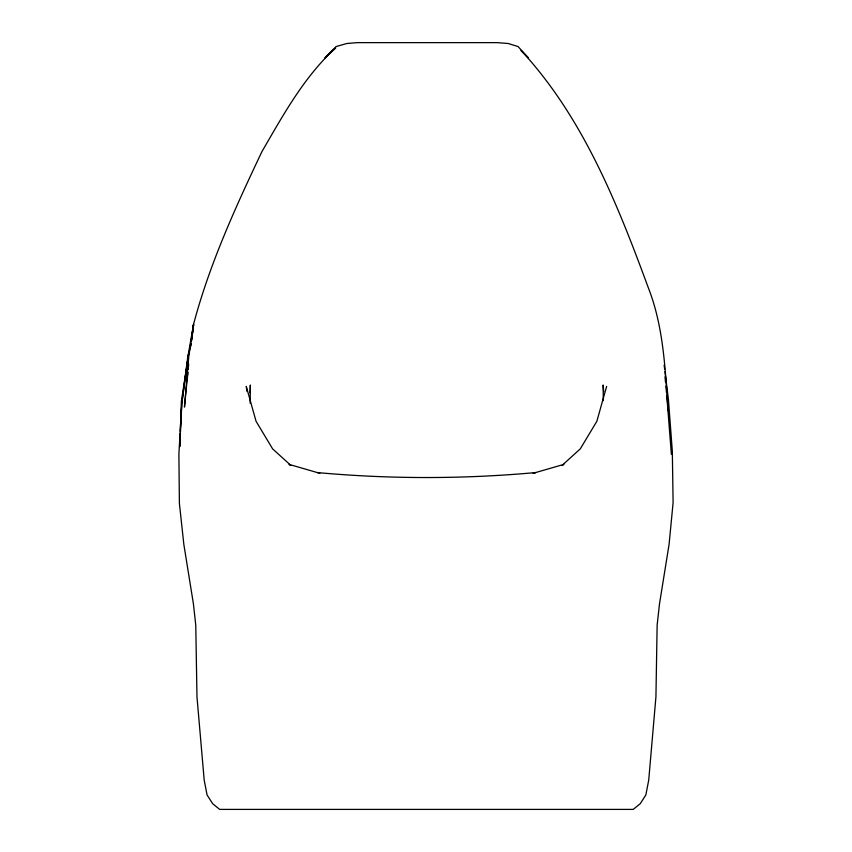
<?xml version="1.0" encoding="UTF-8"?>
<svg xmlns="http://www.w3.org/2000/svg" width="852" height="852" viewBox="0 0 852 852"><rect width="100%" height="100%" fill="white"/><g stroke="black" fill="none" stroke-linecap="round" stroke-linejoin="round"><path stroke-width="1.28" d="M250.158 403.252L250.339 385.019L250.051 392.857M179.751 446.523L180.219 433.54M180.315 430.942L181.391 401.068L187.813 359.491L187.355 363.335M179.815 446.48L180.177 438.642M180.475 432.102L181.018 420.334M181.199 416.404L181.806 403.337L187.546 358.745L193.596 324.133C209.432 264.312 235.471 207.355 261.958 151.56C282.992 115.361 303.791 77.33 334.847 48.681M187.855 371.983L184.469 407.086L188.75 356.711L193.596 324.133L191.476 339.852L193.574 325.24L193.255 327.828M187.259 378.789L187.813 372.782M188.143 369.182L188.686 364.187M188.111 369.385L188.367 366.786M190.965 346.008L191.295 343.409M191.625 340.811L192.105 336.923M192.435 334.325L192.925 330.427M186.109 372.367L181.806 403.337L178.899 453.946L179.389 503.372L183.84 544.407L193.415 603.866L195.768 625.155L196.972 696.819L204.192 780.091L207.068 794.969L212.691 803.713L219.688 809.4L633.217 809.4L640.225 803.713L645.848 794.969L648.723 780.091L655.933 696.819L657.137 625.155L659.501 603.866L669.076 544.407L673.101 502.669L672.324 451.145L668.394 399.141L664.954 371.653M186.46 369.779L187.003 365.913M188.611 354.304L187.546 358.745L190.55 345.944M606.645 386.382L596.847 421.303L580.308 448.844L563.225 464.361M335.72 47.978L324.995 57.755L336.061 46.572L346.796 43.505L357.403 42.632L497.27 42.632L508.197 43.505L518.08 46.572L528.272 57.755L521.073 50.641M562.171 465.522L563.875 464.383L533.075 473.297L535.588 472.572C463.073 479.186 389.843 479.186 317.327 472.572M319.841 473.297L289.03 464.383L290.734 465.522M290.638 465.224L272.597 448.844L256.069 421.303L246.26 386.382L246.974 391.505M521.286 50.694C582.821 117.214 617.199 203.234 648.084 287.135C663.623 326.444 665.178 369.044 668.096 410.675M664.134 365.114L664.624 369.033M664.986 376.84L665.497 382.111M665.87 386.062L666.498 392.644M666.754 395.275L671.365 454.233M603.674 391.558L603.131 385.019L603.291 400.642"/></g></svg>
